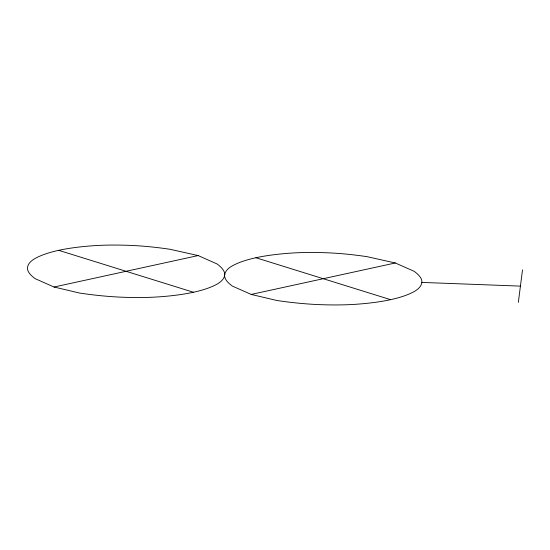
<?xml version="1.0" encoding="UTF-8"?>
<svg xmlns="http://www.w3.org/2000/svg" width="550" height="550" viewBox="0 0 550 550"><rect width="100%" height="100%" fill="white"/><g stroke="black" fill="none" stroke-linecap="round" stroke-linejoin="round"><path stroke-width="0.82" d="M518.348 302.328L522.5 269.906M198.144 255.571L169.936 249.267A101.489 23.348 9.9 0 0 129.408 245.355A158.943 36.568 9.9 0 0 93.177 245.74A240.123 55.241 9.9 0 0 35.31 258.363A158.943 36.568 9.9 0 0 27.5 267.589A101.489 23.348 9.9 0 0 35.166 278.671L54.031 287.018L198.144 255.571L217.002 263.918A101.489 23.348 9.9 0 1 224.668 275A101.489 23.348 9.9 0 0 232.341 286.082L251.199 294.429L276.897 300.493A107.759 24.791 9.9 0 0 319.935 304.645A158.943 36.568 9.9 0 0 356.159 304.26A240.123 55.241 9.9 0 0 414.026 291.637A158.943 36.568 9.9 0 0 421.843 282.411L520.424 286.117M251.199 294.429L395.312 262.982L414.171 271.329A101.489 23.348 9.9 0 1 421.843 282.411M395.312 262.982L367.104 256.678A101.489 23.348 9.9 0 0 326.576 252.766A158.943 36.568 9.9 0 0 290.352 253.151A240.123 55.241 9.9 0 0 232.485 265.774A158.943 36.568 9.9 0 0 224.668 275A158.943 36.568 9.9 0 1 216.858 284.226A240.123 55.241 9.9 0 1 158.991 296.849A158.943 36.568 9.9 0 1 122.767 297.234A107.759 24.791 9.9 0 1 79.729 293.081L54.031 287.018M255.894 257.744L390.617 299.668M58.719 250.333L193.449 292.256"/></g></svg>
